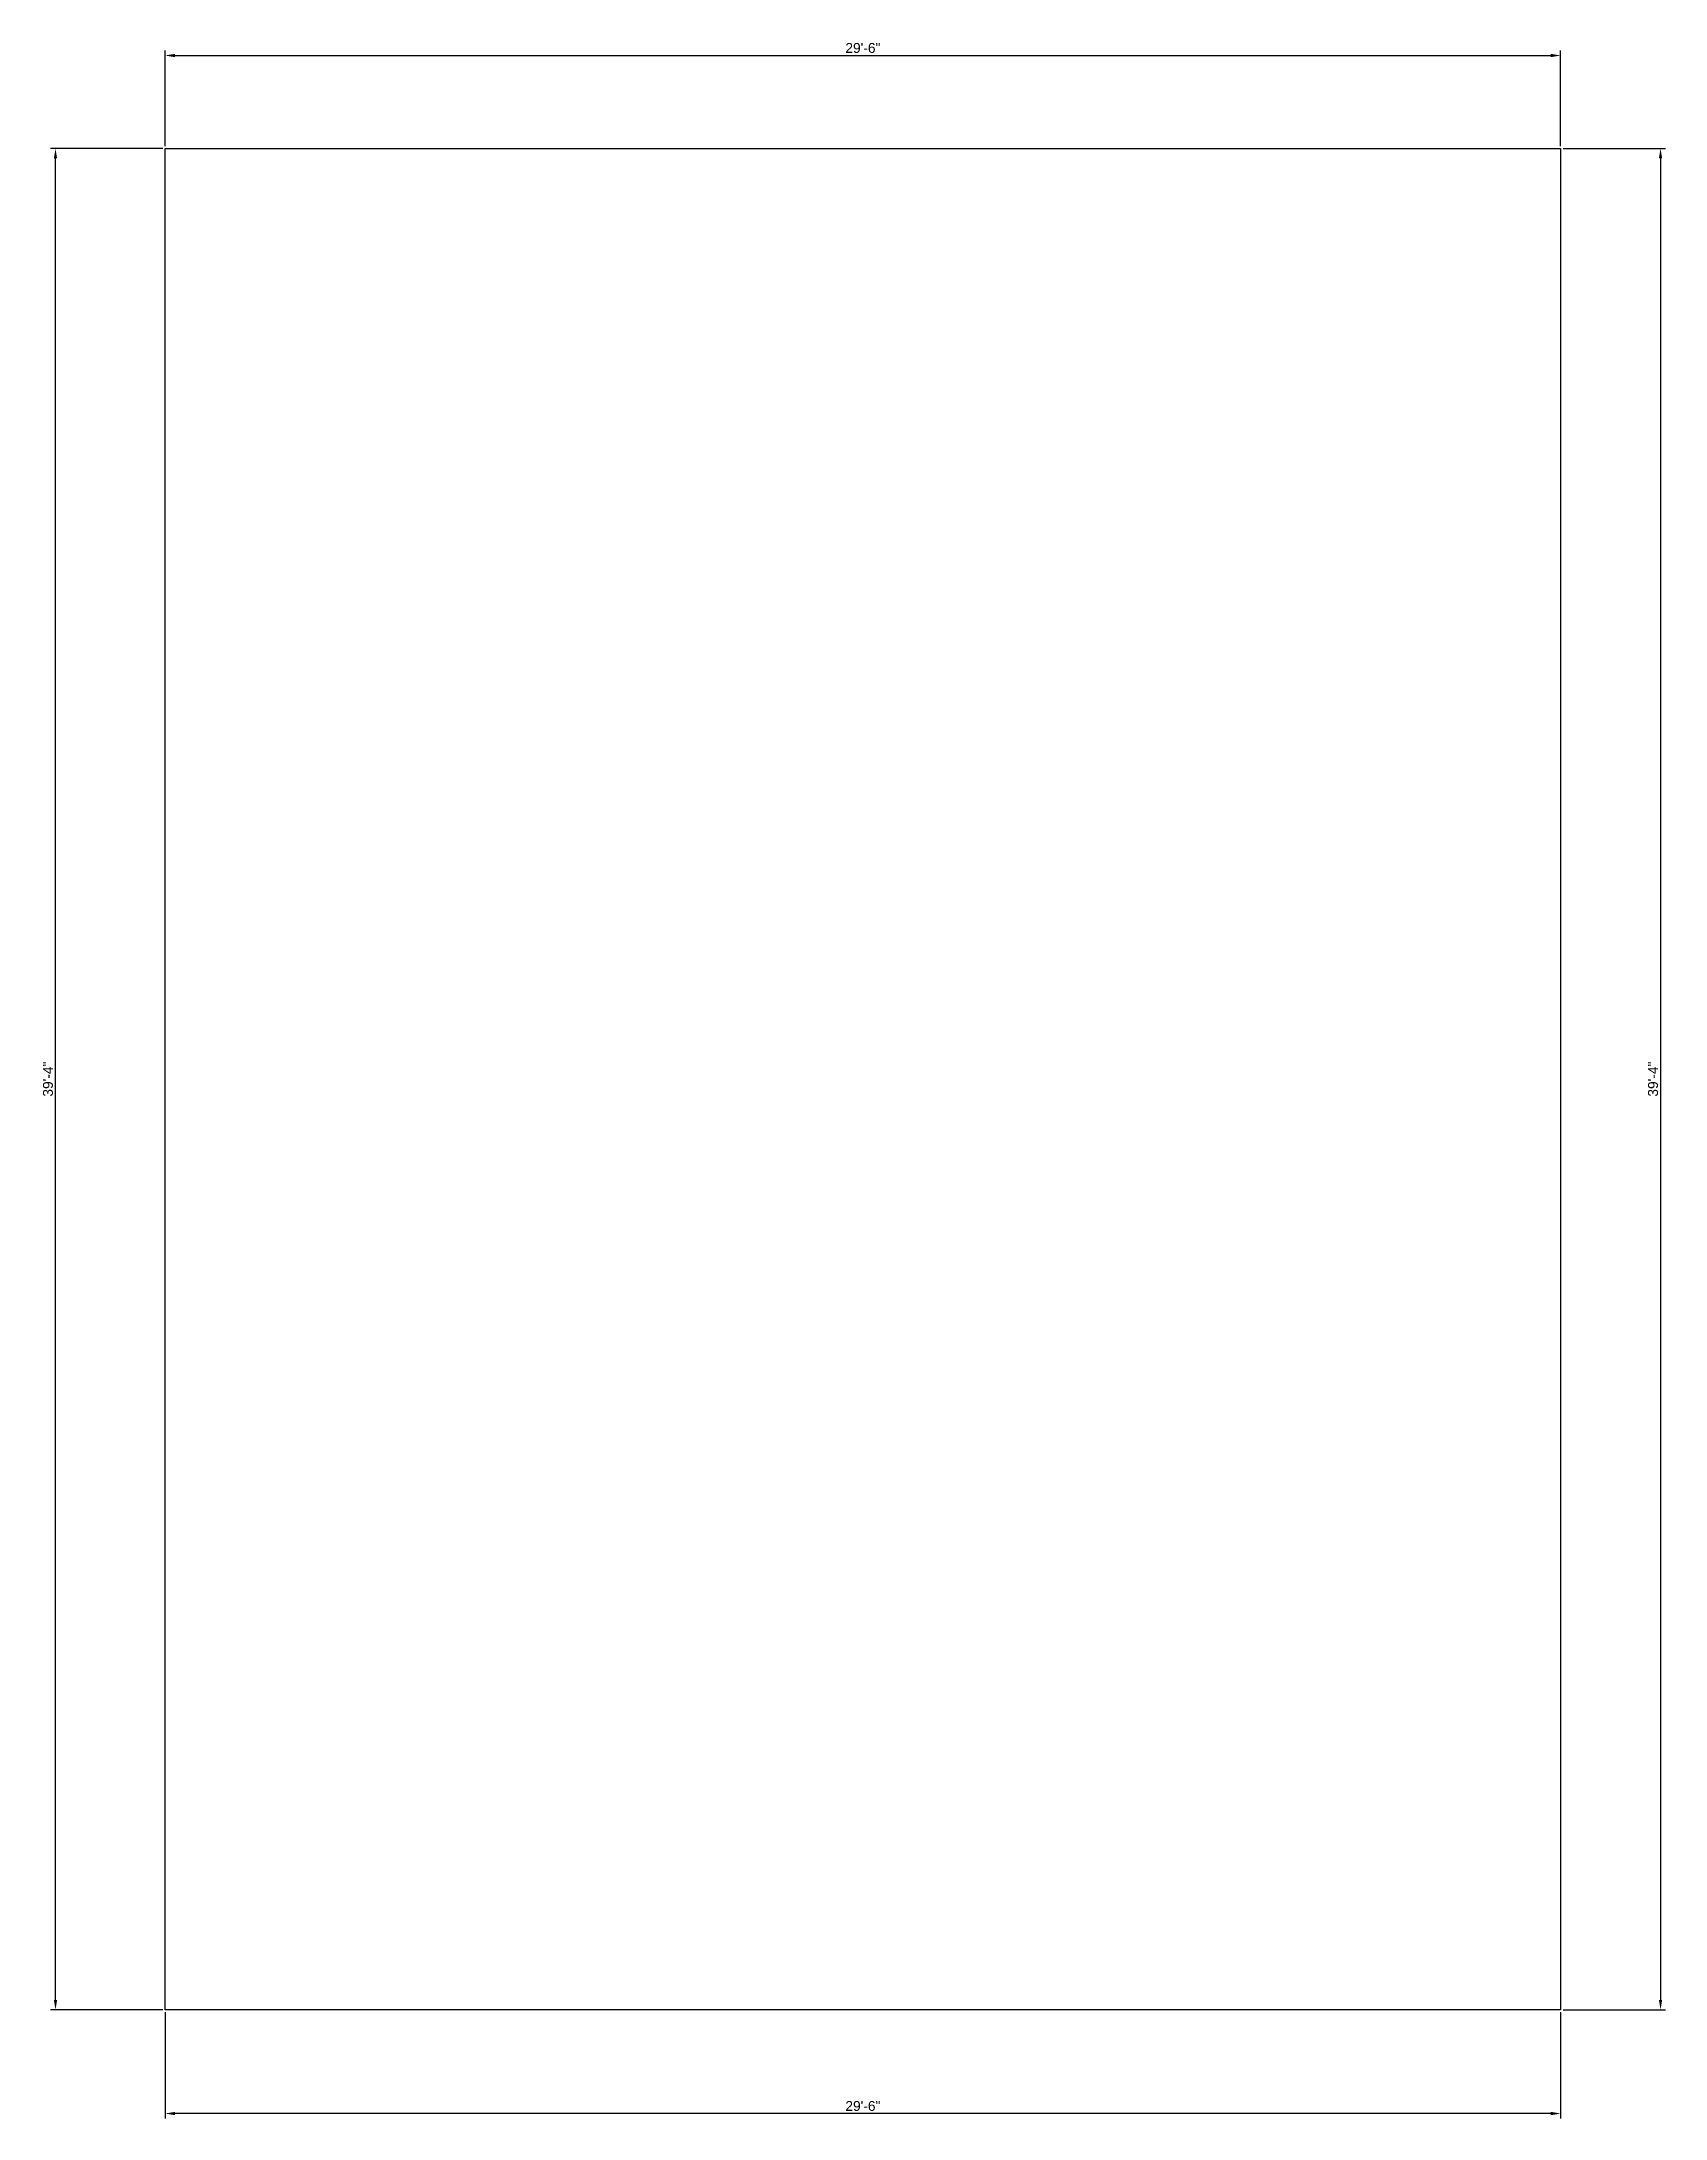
# Model space of a CAD drawing. Header units: feet. Extents: x 2472 to 2884, y 3746 to 4273.
import ezdxf

# ---------------------------------------------------------------- set-up
doc = ezdxf.new("R2010")
doc.units = ezdxf.units.FT
doc.styles.get("Standard").update_dxf_attribs({"font": 'arial.ttf'})
doc.dimstyles.new('ISO-25', dxfattribs={"dimtxt": 2.5, "dimasz": 2.5, "dimexe": 1.25, "dimexo": 0.625, "dimtad": 1, "dimdec": 1, "dimlunit": 4, "dimtxsty": 'Standard', "dimcen": 2.5, "dimclrd": 3, "dimadec": 0, "dimazin": 0, "dimtfac": 1, "dimtdec": 1, "dimtmove": 0, "dimatfit": 3, "dimfxl": 1, "dimarcsym": 0})

# ---------------------------------------------------------------- blocks, each defined once
blk = doc.blocks.new('*D2')
at = {"color": 0, "lineweight": -2, "transparency": 16777216}
for p, q in [((2503.39, 4246.65), (2503.39, 4270.87)), ((2857.39, 4246.65), (2857.39, 4270.87))]:
    blk.add_line(p, q, dxfattribs=at)
at = {"color": 3, "lineweight": -2, "transparency": 16777216}
blk.add_line((2505.89, 4269.62), (2854.89, 4269.62), dxfattribs=at)
at = {"color": 3, "transparency": 16777216}
for points in [[(2505.89, 4270.04), (2505.89, 4269.2), (2503.39, 4269.62)], [(2854.89, 4270.04), (2854.89, 4269.2), (2857.39, 4269.62)]]:
    blk.add_solid(points, dxfattribs=at)
at = {"layer": 'Defpoints', "color": 0, "transparency": 16777216}
for p in [(2857.39, 4269.62), (2503.39, 4246.03), (2857.39, 4246.03)]:
    blk.add_point(p, dxfattribs=at)
at = {"color": 0, "transparency": 16777216, "insert": (2680.39, 4271.52), "char_height": 2.5, "attachment_point": 5}
blk.add_mtext('29\'-6"', dxfattribs=at)
blk = doc.blocks.new('*D3')
at = {"color": 0, "lineweight": -2, "transparency": 16777216}
for p, q in [((2858.02, 4246.03), (2883.98, 4246.03)), ((2858.02, 3774.03), (2883.98, 3774.03))]:
    blk.add_line(p, q, dxfattribs=at)
at = {"color": 3, "lineweight": -2, "transparency": 16777216}
blk.add_line((2882.73, 4243.53), (2882.73, 3776.53), dxfattribs=at)
at = {"color": 3, "transparency": 16777216}
for points in [[(2882.31, 4243.53), (2883.15, 4243.53), (2882.73, 4246.03)], [(2882.31, 3776.53), (2883.15, 3776.53), (2882.73, 3774.03)]]:
    blk.add_solid(points, dxfattribs=at)
at = {"layer": 'Defpoints', "color": 0, "transparency": 16777216}
for p in [(2857.39, 4246.03), (2857.39, 3774.03), (2882.73, 3774.03)]:
    blk.add_point(p, dxfattribs=at)
at = {"color": 0, "transparency": 16777216, "insert": (2880.83, 4010.03), "char_height": 2.5, "attachment_point": 5, "rotation": 90}
blk.add_mtext('39\'-4"', dxfattribs=at)
blk = doc.blocks.new('*D4')
at = {"color": 0, "lineweight": -2, "transparency": 16777216}
for p, q in [((2503.39, 3773.4), (2503.39, 3746.45)), ((2857.39, 3773.4), (2857.39, 3746.45))]:
    blk.add_line(p, q, dxfattribs=at)
at = {"color": 3, "lineweight": -2, "transparency": 16777216}
blk.add_line((2854.89, 3747.7), (2505.89, 3747.7), dxfattribs=at)
at = {"color": 3, "transparency": 16777216}
for points in [[(2505.89, 3748.12), (2505.89, 3747.28), (2503.39, 3747.7)], [(2854.89, 3748.12), (2854.89, 3747.28), (2857.39, 3747.7)]]:
    blk.add_solid(points, dxfattribs=at)
at = {"layer": 'Defpoints', "color": 0, "transparency": 16777216}
for p in [(2503.39, 3774.03), (2857.39, 3774.03), (2503.39, 3747.7)]:
    blk.add_point(p, dxfattribs=at)
at = {"color": 0, "transparency": 16777216, "insert": (2680.39, 3749.6), "char_height": 2.5, "attachment_point": 5}
blk.add_mtext('29\'-6"', dxfattribs=at)
blk = doc.blocks.new('*D5')
at = {"color": 0, "lineweight": -2, "transparency": 16777216}
for p, q in [((2502.77, 4246.03), (2474.33, 4246.03)), ((2502.77, 3774.03), (2474.33, 3774.03))]:
    blk.add_line(p, q, dxfattribs=at)
at = {"color": 3, "lineweight": -2, "transparency": 16777216}
blk.add_line((2475.58, 3776.53), (2475.58, 4243.53), dxfattribs=at)
at = {"color": 3, "transparency": 16777216}
for points in [[(2475.16, 4243.53), (2475.99, 4243.53), (2475.58, 4246.03)], [(2475.16, 3776.53), (2475.99, 3776.53), (2475.58, 3774.03)]]:
    blk.add_solid(points, dxfattribs=at)
at = {"layer": 'Defpoints', "color": 0, "transparency": 16777216}
for p in [(2475.58, 4246.03), (2503.39, 4246.03), (2503.39, 3774.03)]:
    blk.add_point(p, dxfattribs=at)
at = {"color": 0, "transparency": 16777216, "insert": (2473.67, 4010.03), "char_height": 2.5, "attachment_point": 5, "rotation": 90}
blk.add_mtext('39\'-4"', dxfattribs=at)

msp = doc.modelspace()

# ---------------------------------------------------------------- linework, layer by layer
msp.add_lwpolyline([(2857.39, 3774.03), (2503.39, 3774.03), (2503.39, 4246.03), (2857.39, 4246.03)], close=True)

# ---------------------------------------------------------------- dimensions: what is measured, and where the dimension line sits
for base, p1, p2, picture, middle in [((2857.39, 4269.62), (2503.39, 4246.03), (2857.39, 4246.03), '*D2', (2680.39, 4271.52)), ((2503.39, 3747.7), (2857.39, 3774.03), (2503.39, 3774.03), '*D4', (2680.39, 3749.6))]:
    dim = msp.add_linear_dim(base=base, p1=p1, p2=p2, dimstyle='ISO-25')
    dim.commit()
    dim.dimension.update_dxf_attribs({"geometry": picture, "text_midpoint": middle})
for base, p1, p2, picture, middle in [((2475.58, 4246.03), (2503.39, 3774.03), (2503.39, 4246.03), '*D5', (2473.67, 4010.03)), ((2882.73, 3774.03), (2857.39, 4246.03), (2857.39, 3774.03), '*D3', (2880.83, 4010.03))]:
    dim = msp.add_linear_dim(base=base, p1=p1, p2=p2, angle=90, dimstyle='ISO-25')
    dim.commit()
    dim.dimension.update_dxf_attribs({"geometry": picture, "text_midpoint": middle})

doc.saveas('drawing.dxf')
